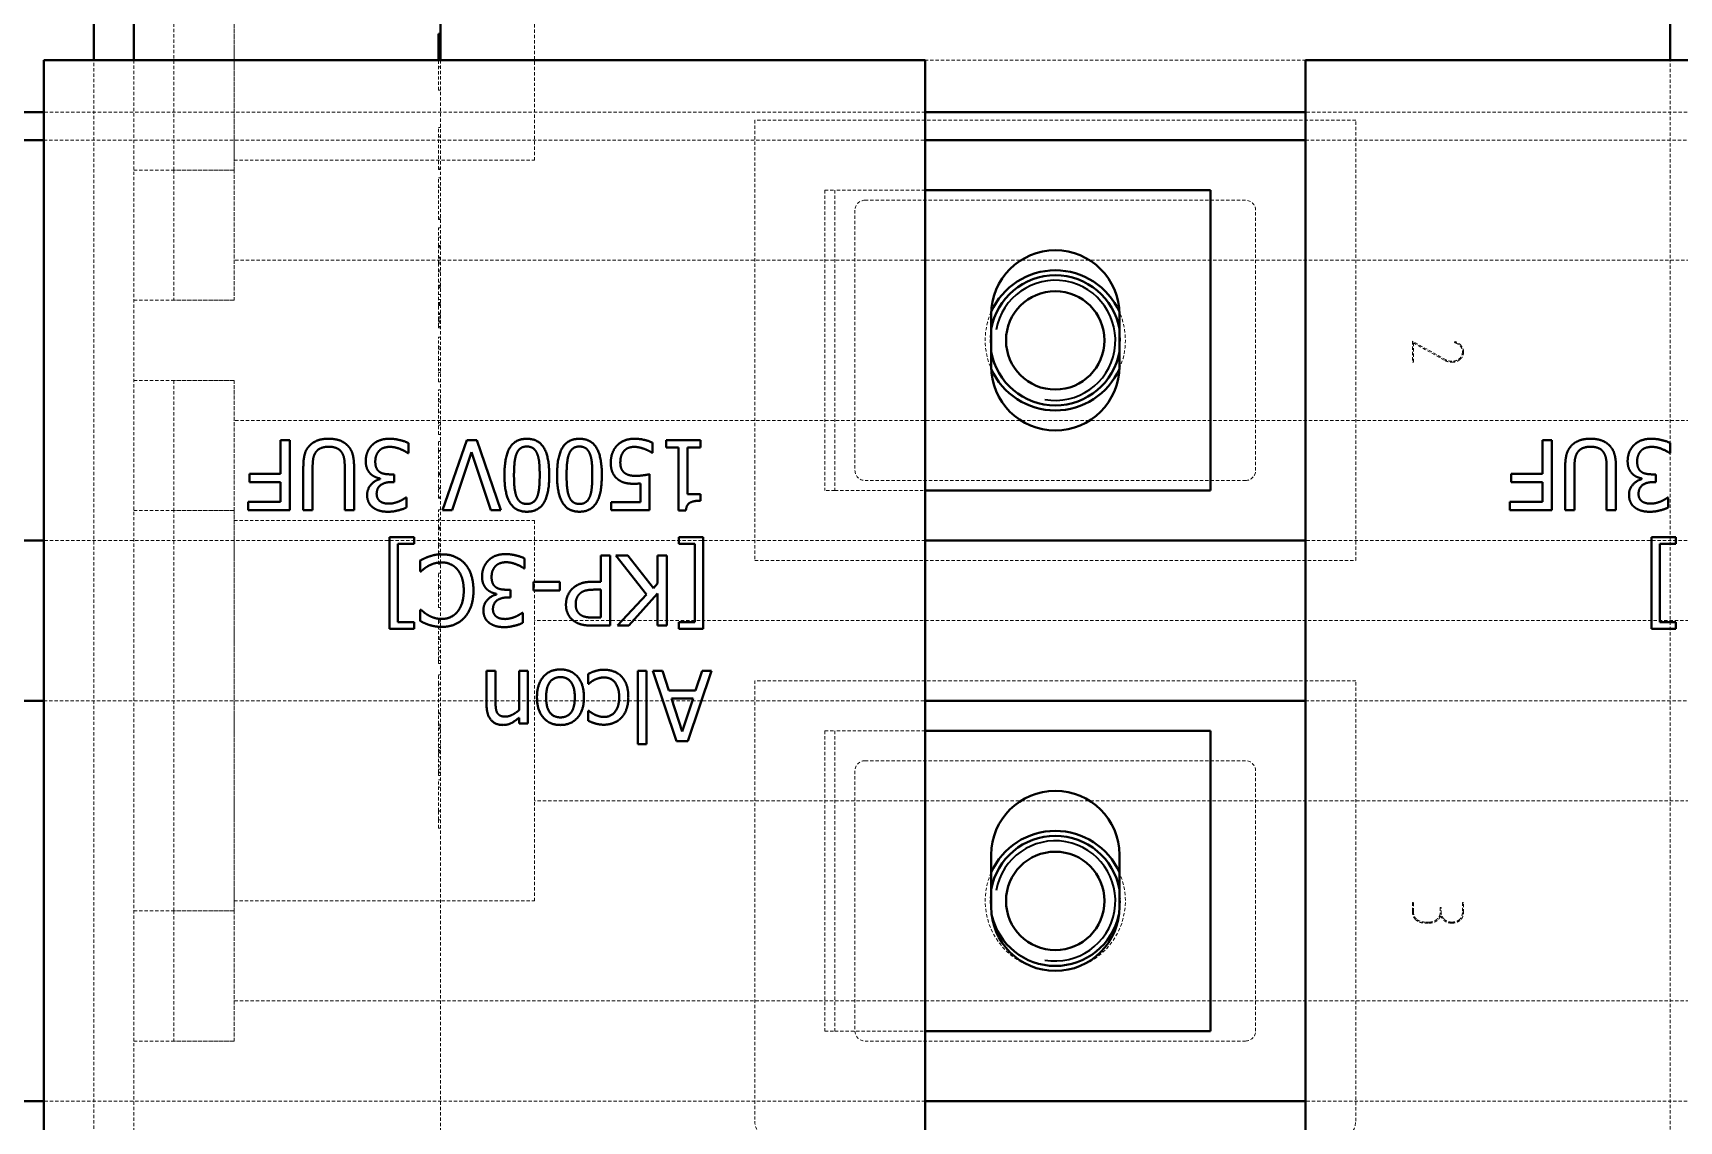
# Model space of a CAD drawing. Header units: inches. Extents: x 6934 to 18973, y 4254 to 7629.
# Drawn here: x 16876.2 to 16958.4, y 4504.5 to 4558.8 of the extents above; entities that cross this region are included whole.
import ezdxf

# ---------------------------------------------------------------- set-up
doc = ezdxf.new("R2010")
doc.units = ezdxf.units.IN
doc.header["$MEASUREMENT"] = 0
doc.linetypes.add('입력 정류부 ASSY$0$DASHED', pattern=[0.2067, 0.1654, -0.0413])
for name, color, linetype, lineweight, true_color in [('입력 정류부 ASSY$0$가려진 것(ISO)', 2, '입력 정류부 ASSY$0$DASHED', 18, 0xffff00), ('입력 정류부 ASSY$0$가려진 좁은 것(ISO)', 2, '입력 정류부 ASSY$0$DASHED', 18, 0xffff00), ('입력 정류부 ASSY$0$가시적인 것(ISO)', 3, 'Continuous', 40, 0x00ff00), ('입력 정류부 ASSY$0$가시적인 좁은 것(ISO)', 3, 'Continuous', 35, 0x00ff00)]:
    doc.layers.add(name, color=color, linetype=linetype, lineweight=lineweight, true_color=true_color)

# ---------------------------------------------------------------- blocks, each defined once
blk = doc.blocks.new('입력 정류부 ASSY')
at = {"layer": '입력 정류부 ASSY$0$가려진 것(ISO)'}
for p, q in [((229.204, 291.94), (229.204, 311.94)), ((232.204, 311.94), (232.204, 291.94)), ((232.204, 291.94), (232.204, 311.94)), ((247.204, 311.44), (247.204, 292.44)), ((242.504, 297.571), (242.404, 297.571)), ((225.204, 233.44), (225.204, 297.44)), ((227.204, 297.44), (227.204, 228.44)), ((242.404, 295.932), (242.404, 297.44)), ((242.504, 297.106), (242.404, 297.106)), ((242.504, 297.44), (242.504, 243.49)), ((285.704, 297.44), (266.704, 297.44)), ((303.904, 243.49), (303.904, 297.44)), ((242.504, 295.932), (242.404, 295.932)), ((266.704, 294.84), (222.704, 294.84)), ((258.204, 294.44), (258.204, 272.44)), ((288.204, 294.44), (258.204, 294.44)), ((329.704, 294.84), (285.704, 294.84)), ((288.204, 272.44), (288.204, 294.44)), ((222.704, 293.44), (266.704, 293.44)), ((242.504, 294.074), (242.404, 294.074)), ((242.404, 291.981), (242.404, 294.074)), ((242.504, 293.609), (242.404, 293.609)), ((285.704, 293.44), (329.704, 293.44)), ((229.204, 291.94), (229.204, 285.44)), ((232.204, 285.44), (232.204, 291.94)), ((232.204, 291.94), (232.204, 285.44)), ((242.504, 292.049), (242.404, 292.049)), ((242.504, 291.981), (242.404, 291.981)), ((242.504, 291.564), (242.404, 291.564)), ((242.404, 289.471), (242.404, 291.564)), ((242.504, 291.099), (242.404, 291.099)), ((261.704, 290.94), (261.704, 275.94)), ((261.704, 290.94), (262.204, 290.94)), ((262.204, 290.94), (262.204, 275.94)), ((266.704, 290.94), (262.204, 290.94)), ((282.704, 290.44), (263.704, 290.44)), ((242.504, 289.539), (242.404, 289.539)), ((242.504, 289.471), (242.404, 289.471)), ((263.204, 289.94), (263.204, 276.94)), ((283.204, 276.94), (283.204, 289.94)), ((242.504, 289.054), (242.404, 289.054)), ((242.404, 288.152), (242.404, 289.054)), ((242.504, 288.589), (242.404, 288.589)), ((242.504, 288.055), (242.404, 288.055)), ((418.204, 287.44), (232.204, 287.44)), ((242.504, 287.59), (242.404, 287.59)), ((242.504, 287.548), (242.404, 287.548)), ((242.504, 287.349), (242.404, 287.349)), ((242.504, 286.949), (242.404, 286.949)), ((242.504, 286.864), (242.404, 286.864)), ((242.404, 286.345), (242.404, 286.864)), ((242.504, 286.345), (242.404, 286.345)), ((242.504, 286.195), (242.404, 286.195)), ((242.404, 286.161), (242.404, 286.195)), ((242.504, 286.161), (242.404, 286.161)), ((242.504, 286.098), (242.404, 286.098)), ((242.504, 286.07), (242.404, 286.07)), ((227.204, 285.44), (232.204, 285.44)), ((232.204, 285.44), (229.204, 285.44)), ((242.504, 285.724), (242.404, 285.724)), ((242.504, 285.48), (242.404, 285.48)), ((242.504, 284.782), (242.404, 284.782)), ((242.504, 284.612), (242.404, 284.612)), ((242.504, 284.544), (242.404, 284.544)), ((242.504, 284.136), (242.404, 284.136)), ((242.504, 284.067), (242.404, 284.067)), ((242.504, 283.6), (242.404, 283.6)), ((242.504, 283.123), (242.404, 283.123)), ((292.692, 282.476), (291.033, 283.403)), ((291.033, 283.403), (291.033, 282.354)), ((291.083, 283.31), (292.666, 282.431)), ((291.083, 282.354), (291.083, 283.31)), ((293.154, 283.379), (293.136, 283.331)), ((291.033, 282.354), (291.083, 282.354)), ((227.204, 281.44), (232.204, 281.44)), ((229.204, 281.44), (229.204, 274.94)), ((232.204, 281.44), (229.204, 281.44)), ((232.204, 274.94), (232.204, 281.44)), ((232.204, 281.44), (232.204, 274.94)), ((242.504, 281.838), (242.404, 281.838)), ((242.504, 281.362), (242.404, 281.362)), ((242.504, 280.973), (242.404, 280.973)), ((242.504, 280.497), (242.404, 280.497)), ((418.204, 279.44), (232.204, 279.44)), ((242.504, 279.212), (242.404, 279.212)), ((242.504, 278.735), (242.404, 278.735)), ((242.504, 278.386), (242.404, 278.386)), ((242.504, 277.901), (242.404, 277.901)), ((242.504, 277.581), (242.404, 277.581)), ((242.504, 276.829), (242.404, 276.829)), ((263.704, 276.44), (282.704, 276.44)), ((242.504, 276.069), (242.404, 276.069)), ((242.504, 276.055), (242.404, 276.055)), ((242.504, 276.018), (242.404, 276.018)), ((242.504, 275.612), (242.404, 275.612)), ((242.504, 275.573), (242.404, 275.573)), ((242.404, 275.559), (242.404, 275.573)), ((242.504, 275.559), (242.404, 275.559)), ((262.204, 275.94), (261.704, 275.94)), ((262.204, 275.94), (266.704, 275.94)), ((229.204, 254.94), (229.204, 274.94)), ((232.204, 274.94), (232.204, 254.94)), ((232.204, 254.94), (232.204, 274.94)), ((242.504, 274.974), (242.404, 274.974)), ((242.404, 274.072), (242.404, 274.974)), ((242.504, 274.509), (242.404, 274.509)), ((242.504, 273.976), (242.404, 273.976)), ((247.204, 274.44), (247.204, 255.44)), ((266.704, 273.44), (222.704, 273.44)), ((242.504, 273.511), (242.404, 273.511)), ((242.504, 273.468), (242.404, 273.468)), ((242.504, 273.27), (242.404, 273.27)), ((242.504, 272.87), (242.404, 272.87)), ((329.704, 273.44), (285.704, 273.44)), ((242.504, 272.785), (242.404, 272.785)), ((242.404, 272.266), (242.404, 272.785)), ((242.504, 272.266), (242.404, 272.266)), ((258.204, 272.44), (288.204, 272.44)), ((242.504, 271.812), (242.404, 271.812)), ((242.504, 271.176), (242.404, 271.176)), ((242.504, 271.089), (242.404, 271.089)), ((242.404, 270.726), (242.404, 271.089)), ((242.504, 270.726), (242.404, 270.726)), ((242.404, 270.104), (242.404, 270.726)), ((242.504, 270.104), (242.404, 270.104)), ((242.504, 269.461), (242.404, 269.461)), ((242.504, 269.387), (242.404, 269.387)), ((242.504, 269.361), (242.404, 269.361)), ((380.204, 269.44), (247.204, 269.44)), ((242.504, 267.923), (242.404, 267.923)), ((242.504, 267.447), (242.404, 267.447)), ((242.404, 267.302), (242.404, 267.447)), ((242.504, 267.302), (242.404, 267.302)), ((242.504, 266.735), (242.404, 266.735)), ((242.404, 266.27), (242.404, 266.735)), ((258.204, 266.44), (258.204, 244.44)), ((288.204, 266.44), (258.204, 266.44)), ((288.204, 244.44), (288.204, 266.44)), ((242.504, 266.27), (242.404, 266.27)), ((242.404, 264.835), (242.404, 266.27)), ((242.504, 266.065), (242.404, 266.065)), ((242.504, 265.717), (242.404, 265.717)), ((222.704, 265.44), (266.704, 265.44)), ((242.504, 264.835), (242.404, 264.835)), ((242.404, 264.267), (242.404, 264.835)), ((242.504, 264.786), (242.404, 264.786)), ((285.704, 265.44), (329.704, 265.44)), ((242.504, 264.267), (242.404, 264.267)), ((242.404, 264.182), (242.404, 264.267)), ((242.504, 264.182), (242.404, 264.182)), ((242.504, 264.077), (242.404, 264.077)), ((242.404, 264.052), (242.404, 264.077)), ((242.504, 264.052), (242.404, 264.052)), ((242.504, 264.043), (242.404, 264.043)), ((261.704, 263.94), (261.704, 248.94)), ((261.704, 263.94), (262.204, 263.94)), ((262.204, 263.94), (262.204, 248.94)), ((266.704, 263.94), (262.204, 263.94)), ((242.504, 263.567), (242.404, 263.567)), ((242.504, 262.183), (242.404, 262.183)), ((282.704, 262.44), (263.704, 262.44)), ((242.504, 261.868), (242.404, 261.868)), ((242.504, 261.834), (242.404, 261.834)), ((242.504, 261.698), (242.404, 261.698)), ((242.504, 261.485), (242.404, 261.485)), ((242.404, 259.919), (242.404, 261.485)), ((263.204, 261.94), (263.204, 248.94)), ((283.204, 248.94), (283.204, 261.94)), ((242.504, 261.116), (242.404, 261.116)), ((242.504, 259.939), (242.404, 259.939)), ((242.504, 259.919), (242.404, 259.919)), ((242.404, 259.488), (242.404, 259.919)), ((429.054, 260.44), (247.204, 260.44)), ((242.504, 259.488), (242.404, 259.488)), ((242.404, 259.071), (242.404, 259.488)), ((242.504, 259.071), (242.404, 259.071)), ((229.204, 254.94), (229.204, 248.44)), ((232.204, 248.44), (232.204, 254.94)), ((232.204, 254.94), (232.204, 248.44)), ((291.033, 255.355), (291.033, 254.905)), ((291.083, 255.355), (291.033, 255.355)), ((291.083, 254.905), (291.083, 255.355)), ((292.421, 255.105), (292.421, 254.798)), ((292.475, 255.105), (292.421, 255.105)), ((292.475, 254.798), (292.475, 255.105)), ((293.53, 255.355), (293.53, 254.855)), ((293.586, 255.355), (293.53, 255.355)), ((293.586, 254.855), (293.586, 255.355)), ((291.87, 254.381), (291.676, 254.381)), ((291.676, 254.33), (291.87, 254.33)), ((429.054, 250.44), (232.204, 250.44)), ((227.204, 248.44), (232.204, 248.44)), ((232.204, 248.44), (229.204, 248.44)), ((261.704, 248.94), (262.204, 248.94)), ((262.204, 248.94), (266.704, 248.94)), ((263.704, 248.44), (282.704, 248.44)), ((266.704, 245.44), (222.704, 245.44)), ((329.704, 245.44), (285.704, 245.44))]:
    blk.add_line(p, q, dxfattribs=at)
for centre, radius, start, end in [((263.704, 289.94), 0.5, 90, 180), ((282.704, 289.94), 0.5, 0, 90), ((273.204, 283.44), 3.5, 156.00898, 203.99102), ((273.204, 283.44), 3.5, 336.00898, 23.99102), ((273.204, 283.44), 3.25, 169.93673, 190.06327), ((273.204, 283.44), 3.25, 349.93673, 10.06327), ((263.704, 276.94), 0.5, 180, 270), ((282.704, 276.94), 0.5, 270, 0), ((263.704, 261.94), 0.5, 90, 180), ((282.704, 261.94), 0.5, 0, 90), ((273.204, 255.44), 3.5, 156.10449, 23.89551), ((273.204, 255.44), 3.25, 169.93673, 192.21253), ((273.204, 255.44), 3.25, 347.78747, 10.06327), ((263.704, 248.94), 0.5, 180, 270), ((282.704, 248.94), 0.5, 270, 0), ((259.204, 244.44), 1, 180, 270), ((287.204, 244.44), 1, 270, 0)]:
    blk.add_arc(centre, radius, start, end, dxfattribs=at)
for points in [[(242.404, 287.261), (242.404, 287.446), (242.404, 287.851), (242.404, 288.152)], [(242.404, 286.864), (242.404, 286.949), (242.404, 287.077), (242.404, 287.261)], [(242.404, 286.098), (242.404, 286.131), (242.404, 286.161)], [(242.404, 285.185), (242.404, 285.42), (242.404, 285.945), (242.404, 286.098)], [(242.404, 284.448), (242.404, 284.592), (242.404, 284.947), (242.404, 285.185)], [(242.404, 284.136), (242.404, 284.199), (242.404, 284.294), (242.404, 284.448)], [(242.404, 284.067), (242.404, 284.095), (242.404, 284.136)], [(242.404, 282.479), (242.404, 283.052), (242.404, 283.381), (242.404, 283.6)], [(293.53, 282.855), (293.53, 282.658), (293.229, 282.396), (293.005, 282.396)], [(293.136, 283.331), (293.148, 283.328), (293.178, 283.319), (293.199, 283.31)], [(293.467, 283.182), (293.342, 283.328), (293.154, 283.379)], [(293.199, 283.31), (293.53, 283.167), (293.53, 282.855)], [(293.419, 282.488), (293.586, 282.631), (293.586, 282.855)], [(293.586, 282.855), (293.586, 283.039), (293.467, 283.182)], [(242.404, 281.362), (242.404, 281.578), (242.404, 281.903), (242.404, 282.479)], [(292.666, 282.431), (292.821, 282.345), (293.005, 282.345)], [(293.005, 282.396), (292.838, 282.396), (292.692, 282.476)], [(293.005, 282.345), (293.253, 282.345), (293.419, 282.488)], [(242.404, 279.853), (242.404, 280.426), (242.404, 280.754), (242.404, 280.973)], [(242.404, 278.735), (242.404, 278.952), (242.404, 279.277), (242.404, 279.853)], [(242.404, 277.927), (242.404, 278.148), (242.404, 278.291), (242.404, 278.386)], [(242.404, 276.719), (242.404, 277.09), (242.404, 277.714), (242.404, 277.927)], [(242.404, 276.069), (242.404, 276.217), (242.404, 276.54), (242.404, 276.719)], [(242.404, 275.573), (242.404, 275.661), (242.404, 275.95), (242.404, 276.069)], [(242.404, 273.182), (242.404, 273.366), (242.404, 273.772), (242.404, 274.072)], [(242.404, 272.785), (242.404, 272.87), (242.404, 272.997), (242.404, 273.182)], [(242.404, 271.089), (242.404, 271.111), (242.404, 271.452), (242.404, 271.812)], [(242.404, 269.387), (242.404, 269.423), (242.404, 269.461)], [(242.404, 268.491), (242.404, 268.723), (242.404, 269.242), (242.404, 269.387)], [(242.404, 267.447), (242.404, 267.668), (242.404, 268), (242.404, 268.491)], [(242.404, 262.875), (242.404, 263.388), (242.404, 263.786), (242.404, 264.052)], [(242.404, 261.834), (242.404, 262.058), (242.404, 262.58), (242.404, 262.875)], [(242.404, 261.698), (242.404, 261.752), (242.404, 261.834)], [(291.033, 254.905), (291.033, 254.673), (291.179, 254.515)], [(291.244, 254.524), (291.083, 254.667), (291.083, 254.905)], [(292.421, 254.798), (292.394, 254.658), (292.272, 254.536)], [(292.609, 254.539), (292.505, 254.649), (292.475, 254.798)], [(293.002, 254.33), (293.262, 254.33), (293.586, 254.622), (293.586, 254.855)], [(293.53, 254.855), (293.53, 254.64), (293.387, 254.512)], [(291.179, 254.515), (291.352, 254.33), (291.676, 254.33)], [(291.676, 254.381), (291.405, 254.381), (291.244, 254.524)], [(291.87, 254.33), (292.076, 254.33), (292.377, 254.524), (292.445, 254.7)], [(292.272, 254.536), (292.111, 254.381), (291.87, 254.381)], [(292.445, 254.7), (292.591, 254.33), (293.002, 254.33)], [(293.002, 254.381), (292.758, 254.381), (292.609, 254.539)], [(293.387, 254.512), (293.241, 254.381), (293.002, 254.381)]]:
    blk.add_open_spline(points, degree=2, dxfattribs=at)
at = {"layer": '입력 정류부 ASSY$0$가려진 좁은 것(ISO)'}
for p, q in [((227.204, 291.94), (232.204, 291.94)), ((232.204, 291.94), (229.204, 291.94)), ((232.204, 292.44), (247.204, 292.44)), ((242.504, 288.18), (242.404, 288.18)), ((242.504, 288.152), (242.404, 288.152)), ((242.504, 288.126), (242.404, 288.126)), ((242.504, 287.57), (242.404, 287.57)), ((242.504, 287.261), (242.404, 287.261)), ((242.504, 285.324), (242.404, 285.324)), ((242.504, 285.281), (242.404, 285.281)), ((242.504, 285.267), (242.404, 285.267)), ((242.504, 285.239), (242.404, 285.239)), ((242.504, 285.222), (242.404, 285.222)), ((242.504, 285.185), (242.404, 285.185)), ((242.504, 284.796), (242.404, 284.796)), ((242.504, 284.754), (242.404, 284.754)), ((242.504, 284.737), (242.404, 284.737)), ((242.504, 284.448), (242.404, 284.448)), ((242.504, 284.377), (242.404, 284.377)), ((242.504, 284.311), (242.404, 284.311)), ((242.504, 283.004), (242.404, 283.004)), ((242.504, 283.001), (242.404, 283.001)), ((242.504, 282.479), (242.404, 282.479)), ((242.504, 281.966), (242.404, 281.966)), ((242.504, 281.963), (242.404, 281.963)), ((242.504, 280.377), (242.404, 280.377)), ((242.504, 280.375), (242.404, 280.375)), ((242.504, 279.853), (242.404, 279.853)), ((242.504, 279.339), (242.404, 279.339)), ((242.504, 279.337), (242.404, 279.337)), ((242.504, 277.93), (242.404, 277.93)), ((242.504, 277.927), (242.404, 277.927)), ((242.504, 276.773), (242.404, 276.773)), ((242.504, 276.738), (242.404, 276.738)), ((242.504, 276.721), (242.404, 276.721)), ((242.504, 276.719), (242.404, 276.719)), ((242.504, 276.075), (242.404, 276.075)), ((227.204, 274.94), (232.204, 274.94)), ((232.204, 274.94), (229.204, 274.94)), ((232.204, 274.44), (247.204, 274.44)), ((242.504, 274.101), (242.404, 274.101)), ((242.504, 274.072), (242.404, 274.072)), ((242.504, 274.047), (242.404, 274.047)), ((242.504, 273.491), (242.404, 273.491)), ((242.504, 273.182), (242.404, 273.182)), ((242.504, 269.021), (242.404, 269.021)), ((242.504, 268.615), (242.404, 268.615)), ((242.504, 268.525), (242.404, 268.525)), ((242.504, 268.491), (242.404, 268.491)), ((242.504, 268.096), (242.404, 268.096)), ((242.504, 267.628), (242.404, 267.628)), ((242.504, 263.825), (242.404, 263.825)), ((242.504, 263.246), (242.404, 263.246)), ((242.504, 263.11), (242.404, 263.11)), ((242.504, 262.963), (242.404, 262.963)), ((242.504, 262.929), (242.404, 262.929)), ((242.504, 262.875), (242.404, 262.875)), ((242.504, 262.843), (242.404, 262.843)), ((242.504, 262.614), (242.404, 262.614)), ((242.504, 262.392), (242.404, 262.392)), ((242.504, 262.015), (242.404, 262.015)), ((227.204, 254.94), (232.204, 254.94)), ((232.204, 254.94), (229.204, 254.94)), ((232.204, 255.44), (247.204, 255.44))]:
    blk.add_line(p, q, dxfattribs=at)
at = {"layer": '입력 정류부 ASSY$0$가시적인 것(ISO)'}
for p, q in [((225.204, 297.44), (225.204, 363.44)), ((227.204, 338.44), (227.204, 297.44)), ((242.504, 323.39), (242.504, 297.44)), ((303.904, 297.44), (303.904, 323.39)), ((242.504, 298.745), (242.404, 298.745)), ((242.404, 297.44), (242.404, 298.745)), ((222.704, 297.44), (222.704, 242.44)), ((222.704, 297.44), (266.704, 297.44)), ((266.704, 242.44), (266.704, 297.44)), ((285.704, 297.44), (285.704, 242.44)), ((285.704, 297.44), (329.704, 297.44)), ((222.704, 294.84), (122.704, 294.84)), ((285.704, 294.84), (266.704, 294.84)), ((135.204, 293.44), (222.704, 293.44)), ((266.704, 293.44), (285.704, 293.44)), ((280.954, 290.94), (266.704, 290.94)), ((280.954, 290.94), (280.954, 275.94)), ((270.004, 282.14), (270.004, 284.74)), ((276.404, 284.74), (276.404, 282.14)), ((234.53, 278.452), (234.995, 278.452)), ((234.53, 276.767), (234.53, 278.452)), ((234.995, 278.452), (234.995, 274.952)), ((240.906, 277.813), (240.872, 277.813)), ((240.906, 278.31), (240.906, 277.813)), ((242.616, 274.952), (243.822, 278.452)), ((244.06, 277.859), (243.09, 274.952)), ((243.822, 278.452), (244.324, 278.452)), ((245.03, 274.952), (244.06, 277.859)), ((244.324, 278.452), (245.529, 274.952)), ((253.096, 277.83), (253.062, 277.83)), ((253.096, 278.327), (253.096, 277.83)), ((253.777, 278.094), (253.777, 278.452)), ((253.777, 278.452), (255.485, 278.452)), ((254.398, 278.094), (253.777, 278.094)), ((254.398, 274.94), (254.398, 278.094)), ((254.849, 278.094), (254.849, 275.749)), ((255.485, 278.094), (254.849, 278.094)), ((255.485, 278.452), (255.485, 278.094)), ((297.53, 278.452), (297.995, 278.452)), ((297.53, 276.767), (297.53, 278.452)), ((297.995, 278.452), (297.995, 274.952)), ((303.906, 277.813), (303.872, 277.813)), ((303.906, 278.31), (303.906, 277.813)), ((235.662, 274.952), (235.662, 277.136)), ((236.127, 277.147), (236.127, 274.952)), ((237.729, 274.952), (237.729, 277.136)), ((238.194, 277.136), (238.194, 274.952)), ((298.662, 274.952), (298.662, 277.136)), ((299.127, 277.147), (299.127, 274.952)), ((300.729, 274.952), (300.729, 277.136)), ((301.194, 277.136), (301.194, 274.952)), ((232.97, 276.767), (234.53, 276.767)), ((232.97, 276.353), (232.97, 276.767)), ((234.53, 276.353), (232.97, 276.353)), ((234.53, 275.366), (234.53, 276.353)), ((239.493, 276.506), (239.493, 276.54)), ((239.993, 276.747), (240.191, 276.747)), ((240.191, 276.358), (240.035, 276.358)), ((240.191, 276.747), (240.191, 276.358)), ((252.501, 275.363), (252.501, 276.296)), ((252.952, 276.755), (252.952, 274.952)), ((295.97, 276.767), (297.53, 276.767)), ((295.97, 276.353), (295.97, 276.767)), ((297.53, 276.353), (295.97, 276.353)), ((297.53, 275.366), (297.53, 276.353)), ((302.493, 276.506), (302.493, 276.54)), ((302.993, 276.747), (303.191, 276.747)), ((303.191, 276.358), (303.035, 276.358)), ((303.191, 276.747), (303.191, 276.358)), ((232.902, 274.952), (232.902, 275.366)), ((232.902, 275.366), (234.53, 275.366)), ((240.781, 275.59), (240.809, 275.59)), ((240.809, 275.59), (240.809, 275.093)), ((251.032, 275.363), (252.501, 275.363)), ((251.032, 274.952), (251.032, 275.363)), ((254.849, 275.749), (255.485, 275.749)), ((255.485, 275.749), (255.485, 275.428)), ((266.704, 275.94), (280.954, 275.94)), ((295.902, 274.952), (295.902, 275.366)), ((295.902, 275.366), (297.53, 275.366)), ((303.781, 275.59), (303.809, 275.59)), ((303.809, 275.59), (303.809, 275.093)), ((234.995, 274.952), (232.902, 274.952)), ((236.127, 274.952), (235.662, 274.952)), ((238.194, 274.952), (237.729, 274.952)), ((243.09, 274.952), (242.616, 274.952)), ((245.529, 274.952), (245.03, 274.952)), ((252.952, 274.952), (251.032, 274.952)), ((254.761, 274.94), (254.398, 274.94)), ((297.995, 274.952), (295.902, 274.952)), ((299.127, 274.952), (298.662, 274.952)), ((301.194, 274.952), (300.729, 274.952)), ((222.704, 273.44), (135.204, 273.44)), ((239.97, 269.033), (239.97, 273.611)), ((239.97, 273.611), (241.192, 273.611)), ((240.381, 273.276), (240.381, 269.368)), ((241.192, 273.276), (240.381, 273.276)), ((241.192, 273.611), (241.192, 273.276)), ((254.401, 273.276), (254.401, 273.611)), ((254.401, 273.611), (255.623, 273.611)), ((255.212, 273.276), (254.401, 273.276)), ((255.212, 269.368), (255.212, 273.276)), ((255.623, 273.611), (255.623, 269.033)), ((285.704, 273.44), (266.704, 273.44)), ((302.97, 269.033), (302.97, 273.611)), ((302.97, 273.611), (304.192, 273.611)), ((303.381, 273.276), (303.381, 269.368)), ((304.192, 273.276), (303.381, 273.276)), ((304.192, 273.611), (304.192, 273.276)), ((241.502, 271.895), (241.502, 272.451)), ((246.712, 272.051), (246.678, 272.051)), ((246.712, 272.547), (246.712, 272.051)), ((250.521, 272.689), (250.986, 272.689)), ((250.521, 271.384), (250.521, 272.689)), ((250.986, 272.689), (250.986, 269.189)), ((252.799, 270.752), (251.264, 272.689)), ((251.264, 272.689), (251.868, 272.689)), ((251.868, 272.689), (253.147, 271.061)), ((253.352, 272.689), (253.817, 272.689)), ((253.352, 271.291), (253.352, 272.689)), ((253.817, 272.689), (253.817, 269.189)), ((241.536, 271.895), (241.502, 271.895)), ((247.149, 270.945), (247.149, 271.37)), ((247.149, 271.37), (248.473, 271.37)), ((248.473, 271.37), (248.473, 270.945)), ((250.127, 271.384), (250.521, 271.384)), ((253.147, 271.061), (253.352, 271.291)), ((245.299, 270.743), (245.299, 270.777)), ((245.799, 270.984), (245.997, 270.984)), ((245.997, 270.596), (245.841, 270.596)), ((245.997, 270.984), (245.997, 270.596)), ((248.473, 270.945), (247.149, 270.945)), ((250.521, 270.987), (250.203, 270.987)), ((250.521, 269.592), (250.521, 270.987)), ((251.349, 269.189), (252.799, 270.752)), ((253.352, 270.797), (251.916, 269.189)), ((253.352, 269.189), (253.352, 270.797)), ((241.502, 269.983), (241.538, 269.983)), ((241.502, 269.422), (241.502, 269.983)), ((246.587, 269.827), (246.615, 269.827)), ((246.615, 269.827), (246.615, 269.331)), ((250.135, 269.592), (250.521, 269.592)), ((241.192, 269.033), (239.97, 269.033)), ((240.381, 269.368), (241.192, 269.368)), ((241.192, 269.368), (241.192, 269.033)), ((250.986, 269.189), (250.107, 269.189)), ((251.916, 269.189), (251.349, 269.189)), ((253.817, 269.189), (253.352, 269.189)), ((254.401, 269.368), (255.212, 269.368)), ((254.401, 269.033), (254.401, 269.368)), ((255.623, 269.033), (254.401, 269.033)), ((304.192, 269.033), (302.97, 269.033)), ((303.381, 269.368), (304.192, 269.368)), ((304.192, 269.368), (304.192, 269.033)), ((244.812, 265.222), (244.812, 266.926)), ((244.812, 266.926), (245.254, 266.926)), ((245.254, 266.926), (245.254, 265.429)), ((246.431, 266.926), (246.873, 266.926)), ((246.431, 264.964), (246.431, 266.926)), ((246.873, 266.926), (246.873, 264.3)), ((249.888, 266.282), (249.888, 266.779)), ((249.914, 266.282), (249.888, 266.282)), ((252.356, 263.27), (252.356, 266.926)), ((252.356, 266.926), (252.799, 266.926)), ((252.799, 266.926), (252.799, 263.27)), ((253.105, 266.926), (253.596, 266.926)), ((254.285, 263.426), (253.105, 266.926)), ((253.596, 266.926), (253.913, 265.948)), ((256.038, 266.926), (254.858, 263.426)), ((255.249, 265.948), (255.567, 266.926)), ((255.567, 266.926), (256.038, 266.926)), ((253.913, 265.948), (255.249, 265.948)), ((255.121, 265.551), (254.041, 265.551)), ((254.041, 265.551), (254.583, 263.903)), ((254.583, 263.903), (255.121, 265.551)), ((135.204, 265.44), (222.704, 265.44)), ((249.888, 264.938), (249.914, 264.938)), ((249.888, 264.442), (249.888, 264.938)), ((266.704, 265.44), (285.704, 265.44)), ((246.431, 264.3), (246.431, 264.592)), ((246.873, 264.3), (246.431, 264.3)), ((280.954, 263.94), (266.704, 263.94)), ((280.954, 263.94), (280.954, 248.94)), ((252.799, 263.27), (252.356, 263.27)), ((254.858, 263.426), (254.285, 263.426)), ((270.004, 255.14), (270.004, 257.74)), ((276.404, 257.74), (276.404, 255.14)), ((266.704, 248.94), (280.954, 248.94)), ((222.704, 245.44), (135.204, 245.44)), ((285.704, 245.44), (266.704, 245.44))]:
    blk.add_line(p, q, dxfattribs=at)
for centre in [(273.204, 283.44), (273.204, 255.44)]:
    blk.add_circle(centre, 2.458, dxfattribs=at)
for centre, radius, start, end in [((273.204, 284.74), 3.2, 0, 180), ((273.204, 283.44), 3.5, 23.99102, 156.00898), ((273.204, 283.44), 3.25, 10.06327, 169.93673), ((273.204, 283.44), 3.25, 190.06327, 349.93673), ((273.204, 282.14), 3.2, 180, 0), ((273.204, 283.44), 3.5, 203.99102, 336.00898), ((273.204, 257.74), 3.2, 0, 180), ((273.204, 255.44), 3.5, 23.89551, 156.10449), ((273.204, 255.44), 3.25, 10.06327, 169.93673), ((273.204, 255.14), 3.2, 180, 0), ((273.204, 255.44), 3.25, 192.21253, 347.78747)]:
    blk.add_arc(centre, radius, start, end, dxfattribs=at)
for points in [[(235.662, 277.136), (235.662, 277.501), (235.809, 278.023), (235.996, 278.202)], [(235.996, 278.202), (236.164, 278.367), (236.606, 278.525), (236.929, 278.525)], [(236.277, 277.842), (236.189, 277.708), (236.127, 277.382), (236.127, 277.147)], [(236.929, 278.128), (236.711, 278.128), (236.371, 277.984), (236.277, 277.842)], [(236.929, 278.525), (237.239, 278.525), (237.698, 278.364), (237.86, 278.202)], [(237.579, 277.842), (237.485, 277.984), (237.162, 278.128), (236.929, 278.128)], [(237.729, 277.136), (237.729, 277.379), (237.667, 277.708), (237.579, 277.842)], [(237.86, 278.202), (238.044, 278.02), (238.194, 277.51), (238.194, 277.136)], [(238.779, 277.414), (238.779, 277.649), (238.94, 278.049), (239.088, 278.202)], [(239.088, 278.202), (239.241, 278.361), (239.675, 278.525), (239.95, 278.525)], [(239.448, 277.924), (239.354, 277.819), (239.255, 277.57), (239.255, 277.379)], [(239.978, 278.12), (239.834, 278.12), (239.544, 278.029), (239.448, 277.924)], [(239.95, 278.525), (240.214, 278.525), (240.73, 278.398), (240.906, 278.31)], [(240.872, 277.813), (240.724, 277.921), (240.225, 278.12), (239.978, 278.12)], [(245.702, 276.702), (245.702, 277.643), (246.25, 278.525), (246.82, 278.525)], [(246.82, 278.137), (246.627, 278.137), (246.374, 277.952), (246.303, 277.768)], [(246.82, 278.525), (247.398, 278.525), (247.94, 277.626), (247.94, 276.704)], [(247.344, 277.76), (247.276, 277.941), (247.024, 278.137), (246.82, 278.137)], [(248.329, 276.702), (248.329, 277.643), (248.876, 278.525), (249.446, 278.525)], [(249.446, 278.137), (249.253, 278.137), (249.001, 277.952), (248.93, 277.768)], [(249.446, 278.525), (250.025, 278.525), (250.566, 277.626), (250.566, 276.704)], [(249.971, 277.76), (249.903, 277.941), (249.65, 278.137), (249.446, 278.137)], [(251.012, 277.34), (251.012, 277.592), (251.173, 278.023), (251.321, 278.182)], [(251.321, 278.182), (251.468, 278.341), (251.908, 278.525), (252.18, 278.525)], [(251.667, 277.907), (251.579, 277.802), (251.488, 277.524), (251.488, 277.337)], [(252.172, 278.12), (252.03, 278.12), (251.763, 278.018), (251.667, 277.907)], [(252.685, 278.018), (252.546, 278.066), (252.316, 278.12), (252.172, 278.12)], [(252.18, 278.525), (252.43, 278.525), (252.918, 278.415), (253.096, 278.327)], [(253.062, 277.83), (253.008, 277.87), (252.807, 277.972), (252.685, 278.018)], [(298.662, 277.136), (298.662, 277.501), (298.809, 278.023), (298.996, 278.202)], [(298.996, 278.202), (299.164, 278.367), (299.606, 278.525), (299.929, 278.525)], [(299.277, 277.842), (299.189, 277.708), (299.127, 277.382), (299.127, 277.147)], [(299.929, 278.128), (299.711, 278.128), (299.371, 277.984), (299.277, 277.842)], [(299.929, 278.525), (300.239, 278.525), (300.698, 278.364), (300.86, 278.202)], [(300.579, 277.842), (300.485, 277.984), (300.162, 278.128), (299.929, 278.128)], [(300.729, 277.136), (300.729, 277.379), (300.667, 277.708), (300.579, 277.842)], [(300.86, 278.202), (301.044, 278.02), (301.194, 277.51), (301.194, 277.136)], [(301.779, 277.414), (301.779, 277.649), (301.94, 278.049), (302.088, 278.202)], [(302.088, 278.202), (302.241, 278.361), (302.675, 278.525), (302.95, 278.525)], [(302.448, 277.924), (302.354, 277.819), (302.255, 277.57), (302.255, 277.379)], [(302.978, 278.12), (302.834, 278.12), (302.544, 278.029), (302.448, 277.924)], [(302.95, 278.525), (303.214, 278.525), (303.73, 278.398), (303.906, 278.31)], [(303.872, 277.813), (303.724, 277.921), (303.225, 278.12), (302.978, 278.12)], [(239.023, 276.767), (238.915, 276.866), (238.779, 277.184), (238.779, 277.414)], [(239.255, 277.379), (239.255, 277.189), (239.366, 276.943), (239.465, 276.872)], [(246.303, 277.768), (246.235, 277.595), (246.179, 277.062), (246.179, 276.702)], [(247.463, 276.704), (247.463, 277.073), (247.418, 277.567), (247.344, 277.76)], [(248.93, 277.768), (248.862, 277.595), (248.805, 277.062), (248.805, 276.702)], [(250.09, 276.704), (250.09, 277.073), (250.044, 277.567), (249.971, 277.76)], [(251.372, 276.495), (251.199, 276.625), (251.012, 277.022), (251.012, 277.34)], [(251.488, 277.337), (251.488, 277.15), (251.59, 276.911), (251.687, 276.832)], [(302.023, 276.767), (301.915, 276.866), (301.779, 277.184), (301.779, 277.414)], [(302.255, 277.379), (302.255, 277.189), (302.366, 276.943), (302.465, 276.872)], [(238.847, 275.723), (238.847, 276.012), (239.227, 276.449), (239.493, 276.506)], [(239.493, 276.54), (239.383, 276.563), (239.13, 276.665), (239.023, 276.767)], [(240.035, 276.358), (239.72, 276.358), (239.323, 276.058), (239.323, 275.771)], [(239.465, 276.872), (239.564, 276.801), (239.834, 276.747), (239.993, 276.747)], [(246.82, 274.881), (246.244, 274.881), (245.702, 275.788), (245.702, 276.702)], [(246.179, 276.702), (246.179, 276.341), (246.235, 275.811), (246.306, 275.632)], [(247.94, 276.704), (247.94, 275.757), (247.393, 274.881), (246.82, 274.881)], [(247.341, 275.638), (247.412, 275.817), (247.463, 276.361), (247.463, 276.704)], [(249.446, 274.881), (248.87, 274.881), (248.329, 275.788), (248.329, 276.702)], [(248.805, 276.702), (248.805, 276.341), (248.862, 275.811), (248.933, 275.632)], [(250.566, 276.704), (250.566, 275.757), (250.019, 274.881), (249.446, 274.881)], [(249.968, 275.638), (250.039, 275.817), (250.09, 276.361), (250.09, 276.704)], [(252.183, 276.276), (251.914, 276.276), (251.542, 276.364), (251.372, 276.495)], [(251.687, 276.832), (251.786, 276.744), (252.081, 276.67), (252.26, 276.67)], [(252.501, 276.296), (252.416, 276.285), (252.251, 276.276), (252.183, 276.276)], [(252.26, 276.67), (252.453, 276.67), (252.835, 276.73), (252.952, 276.755)], [(301.847, 275.723), (301.847, 276.012), (302.227, 276.449), (302.493, 276.506)], [(302.493, 276.54), (302.383, 276.563), (302.13, 276.665), (302.023, 276.767)], [(303.035, 276.358), (302.72, 276.358), (302.323, 276.058), (302.323, 275.771)], [(302.465, 276.872), (302.564, 276.801), (302.834, 276.747), (302.993, 276.747)], [(239.159, 275.076), (239.006, 275.187), (238.847, 275.508), (238.847, 275.723)], [(239.323, 275.771), (239.323, 275.638), (239.425, 275.448), (239.508, 275.391)], [(239.508, 275.391), (239.596, 275.332), (239.811, 275.283), (239.933, 275.283)], [(239.933, 275.283), (240.061, 275.283), (240.313, 275.346), (240.435, 275.394)], [(240.435, 275.394), (240.549, 275.442), (240.716, 275.544), (240.781, 275.59)], [(246.306, 275.632), (246.377, 275.454), (246.624, 275.269), (246.82, 275.269)], [(246.82, 275.269), (247.015, 275.269), (247.268, 275.454), (247.341, 275.638)], [(248.933, 275.632), (249.004, 275.454), (249.25, 275.269), (249.446, 275.269)], [(249.446, 275.269), (249.642, 275.269), (249.894, 275.454), (249.968, 275.638)], [(255.485, 275.428), (255.124, 275.428), (254.784, 275.224), (254.761, 274.94)], [(302.159, 275.076), (302.006, 275.187), (301.847, 275.508), (301.847, 275.723)], [(302.323, 275.771), (302.323, 275.638), (302.425, 275.448), (302.508, 275.391)], [(302.508, 275.391), (302.596, 275.332), (302.811, 275.283), (302.933, 275.283)], [(302.933, 275.283), (303.061, 275.283), (303.313, 275.346), (303.435, 275.394)], [(303.435, 275.394), (303.549, 275.442), (303.716, 275.544), (303.781, 275.59)], [(239.896, 274.878), (239.658, 274.878), (239.303, 274.974), (239.159, 275.076)], [(240.809, 275.093), (240.656, 275.011), (240.132, 274.878), (239.896, 274.878)], [(302.896, 274.878), (302.658, 274.878), (302.303, 274.974), (302.159, 275.076)], [(303.809, 275.093), (303.656, 275.011), (303.132, 274.878), (302.896, 274.878)], [(241.502, 272.451), (241.618, 272.505), (241.822, 272.604), (241.967, 272.649)], [(241.907, 272.176), (241.779, 272.102), (241.589, 271.949), (241.536, 271.895)], [(242.585, 272.349), (242.384, 272.349), (242.04, 272.249), (241.907, 272.176)], [(241.967, 272.649), (242.12, 272.7), (242.381, 272.751), (242.591, 272.751)], [(243.348, 272), (243.2, 272.173), (242.806, 272.349), (242.585, 272.349)], [(242.591, 272.751), (242.931, 272.751), (243.507, 272.522), (243.717, 272.292)], [(243.717, 272.292), (243.927, 272.065), (244.156, 271.384), (244.156, 270.942)], [(244.585, 271.651), (244.585, 271.886), (244.746, 272.286), (244.894, 272.439)], [(244.894, 272.439), (245.047, 272.598), (245.481, 272.763), (245.756, 272.763)], [(245.254, 272.161), (245.16, 272.056), (245.061, 271.807), (245.061, 271.617)], [(245.784, 272.357), (245.64, 272.357), (245.35, 272.266), (245.254, 272.161)], [(245.756, 272.763), (246.02, 272.763), (246.536, 272.635), (246.712, 272.547)], [(246.678, 272.051), (246.53, 272.159), (246.031, 272.357), (245.784, 272.357)], [(243.671, 270.942), (243.671, 271.302), (243.498, 271.821), (243.348, 272)], [(244.829, 271.004), (244.721, 271.103), (244.585, 271.421), (244.585, 271.651)], [(245.061, 271.617), (245.061, 271.427), (245.172, 271.18), (245.271, 271.109)], [(249.08, 271.021), (249.262, 271.2), (249.752, 271.384), (250.127, 271.384)], [(243.359, 269.884), (243.507, 270.063), (243.671, 270.604), (243.671, 270.942)], [(244.156, 270.942), (244.156, 270.502), (243.932, 269.85), (243.72, 269.609)], [(244.653, 269.96), (244.653, 270.25), (245.033, 270.687), (245.299, 270.743)], [(245.299, 270.777), (245.189, 270.8), (244.936, 270.902), (244.829, 271.004)], [(245.841, 270.596), (245.526, 270.596), (245.129, 270.295), (245.129, 270.009)], [(245.271, 271.109), (245.37, 271.038), (245.64, 270.984), (245.799, 270.984)], [(248.774, 270.244), (248.774, 270.471), (248.935, 270.879), (249.08, 271.021)], [(249.457, 270.777), (249.352, 270.672), (249.259, 270.426), (249.259, 270.258)], [(250.203, 270.987), (249.92, 270.987), (249.571, 270.896), (249.457, 270.777)], [(241.538, 269.983), (241.601, 269.926), (241.794, 269.768), (241.933, 269.691)], [(241.933, 269.691), (242.066, 269.617), (242.381, 269.524), (242.585, 269.524)], [(243.72, 269.609), (243.51, 269.373), (242.937, 269.127), (242.582, 269.127)], [(242.585, 269.524), (242.809, 269.524), (243.209, 269.708), (243.359, 269.884)], [(244.965, 269.314), (244.812, 269.424), (244.653, 269.745), (244.653, 269.96)], [(245.129, 270.009), (245.129, 269.875), (245.231, 269.685), (245.314, 269.629)], [(245.314, 269.629), (245.401, 269.569), (245.617, 269.521), (245.739, 269.521)], [(245.739, 269.521), (245.867, 269.521), (246.119, 269.583), (246.241, 269.631)], [(246.241, 269.631), (246.354, 269.68), (246.522, 269.782), (246.587, 269.827)], [(249.191, 269.407), (248.995, 269.541), (248.774, 269.952), (248.774, 270.244)], [(249.259, 270.258), (249.259, 270.077), (249.384, 269.81), (249.511, 269.725)], [(249.511, 269.725), (249.622, 269.651), (249.917, 269.592), (250.135, 269.592)], [(241.967, 269.217), (241.853, 269.254), (241.618, 269.359), (241.502, 269.422)], [(242.582, 269.127), (242.406, 269.127), (242.097, 269.178), (241.967, 269.217)], [(245.702, 269.115), (245.464, 269.115), (245.109, 269.212), (244.965, 269.314)], [(246.615, 269.331), (246.462, 269.249), (245.938, 269.115), (245.702, 269.115)], [(250.107, 269.189), (249.795, 269.189), (249.358, 269.291), (249.191, 269.407)], [(247.327, 265.613), (247.327, 266.277), (247.965, 267), (248.499, 267)], [(248.499, 266.62), (248.158, 266.62), (247.784, 266.118), (247.784, 265.613)], [(248.499, 267), (249.046, 267), (249.673, 266.254), (249.673, 265.613)], [(249.216, 265.613), (249.216, 266.109), (248.842, 266.62), (248.499, 266.62)], [(249.888, 266.779), (249.954, 266.81), (250.152, 266.898), (250.232, 266.918)], [(250.671, 266.6), (250.456, 266.6), (250.064, 266.421), (249.914, 266.282)], [(250.232, 266.918), (250.345, 266.952), (250.524, 266.986), (250.663, 266.986)], [(250.663, 266.986), (250.935, 266.986), (251.386, 266.819), (251.548, 266.648)], [(251.431, 265.619), (251.431, 266.081), (251.029, 266.6), (250.671, 266.6)], [(251.548, 266.648), (251.709, 266.481), (251.888, 265.965), (251.888, 265.619)], [(248.499, 264.226), (247.965, 264.226), (247.327, 264.952), (247.327, 265.613)], [(247.784, 265.613), (247.784, 265.103), (248.156, 264.606), (248.499, 264.606)], [(248.499, 264.606), (248.842, 264.606), (249.216, 265.103), (249.216, 265.613)], [(249.673, 265.613), (249.673, 264.955), (249.026, 264.226), (248.499, 264.226)], [(250.671, 264.626), (251.014, 264.626), (251.431, 265.145), (251.431, 265.619)], [(251.888, 265.619), (251.888, 265.273), (251.704, 264.768), (251.548, 264.598)], [(245.634, 264.226), (245.248, 264.226), (244.812, 264.737), (244.812, 265.222)], [(245.254, 265.429), (245.254, 265.247), (245.288, 264.935), (245.339, 264.842)], [(245.339, 264.842), (245.393, 264.742), (245.586, 264.646), (245.75, 264.646)], [(245.75, 264.646), (245.915, 264.646), (246.264, 264.822), (246.431, 264.964)], [(249.914, 264.938), (249.962, 264.898), (250.11, 264.796), (250.215, 264.742)], [(250.215, 264.742), (250.308, 264.697), (250.558, 264.626), (250.671, 264.626)], [(246.431, 264.592), (246.232, 264.413), (245.85, 264.226), (245.634, 264.226)], [(250.663, 264.24), (250.447, 264.24), (250.044, 264.362), (249.888, 264.442)], [(251.548, 264.598), (251.392, 264.425), (250.929, 264.24), (250.663, 264.24)]]:
    blk.add_open_spline(points, degree=2, dxfattribs=at)
at = {"layer": '입력 정류부 ASSY$0$가시적인 좁은 것(ISO)'}
for centre in [(273.204, 283.44), (273.204, 255.44)]:
    blk.add_arc(centre, 3, 260, 170, dxfattribs=at)

msp = doc.modelspace()

# ---------------------------------------------------------------- block references
msp.add_blockref('입력 정류부 ASSY', (16654.075, 4260.012))

doc.saveas('drawing.dxf')
